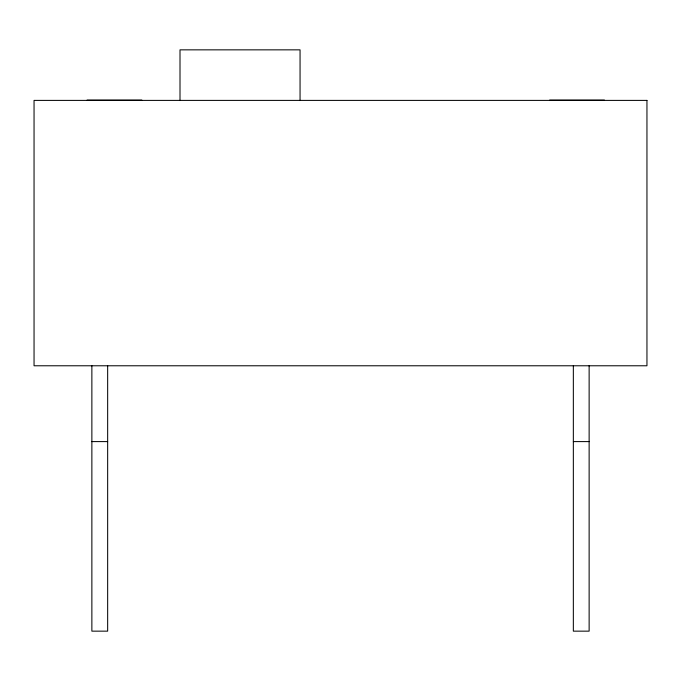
<?xml version="1.0" encoding="UTF-8"?>
<svg xmlns="http://www.w3.org/2000/svg" width="681" height="681" viewBox="0 0 681 681"><rect width="100%" height="100%" fill="white"/><g stroke="black" fill="none" stroke-linecap="round" stroke-linejoin="round"><path stroke-width="1.02" d="M87.057 100.081L141.852 100.081M549.644 100.081L604.439 100.081M91.867 441.594L107.658 441.594M573.342 441.594L589.133 441.594M589.133 365.774L589.133 631.151L573.342 631.151L573.342 365.774M300.057 100.396L300.057 49.849L180.005 49.849L180.005 100.396M107.658 365.774L107.658 631.151L91.867 631.151L91.867 365.774M646.95 100.396L34.05 100.396L34.05 365.774L646.95 365.774L646.95 100.396"/></g></svg>
